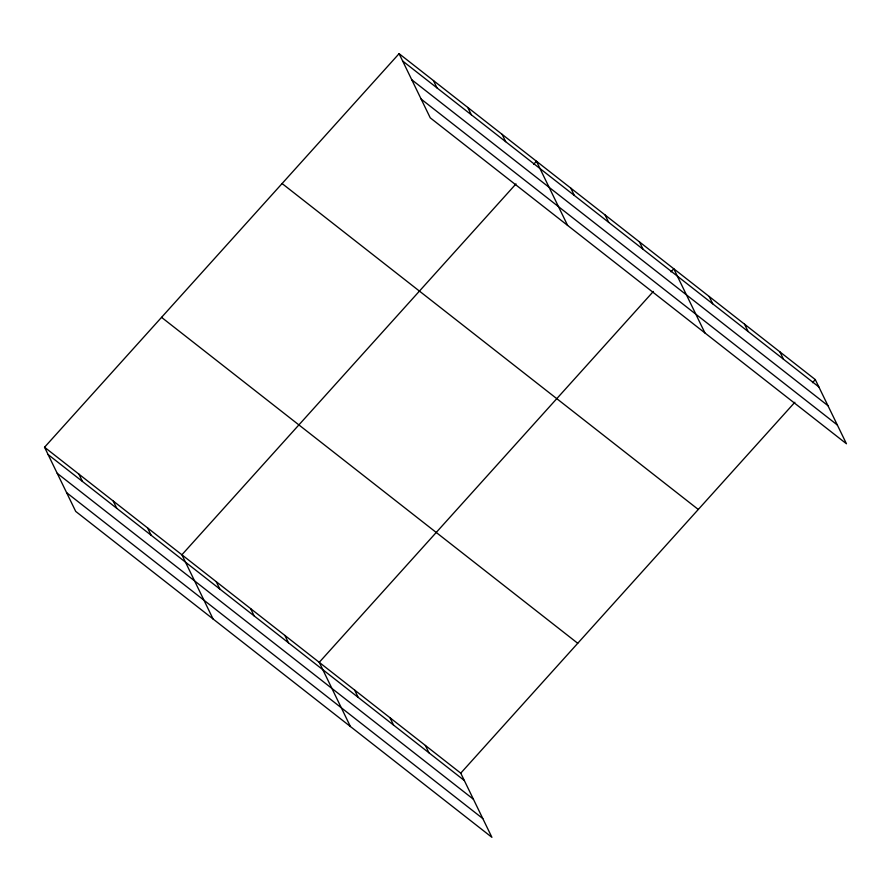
<?xml version="1.0" encoding="UTF-8"?>
<svg xmlns="http://www.w3.org/2000/svg" width="891" height="891" viewBox="0 0 891 891"><rect width="100%" height="100%" fill="white"/><g stroke="black" fill="none" stroke-linecap="round" stroke-linejoin="round"><path stroke-width="1.34" d="M44.55 447.237L460.747 773.154L491.91 837.328L75.713 511.412L44.55 447.237L399.09 53.672L815.287 379.588L846.45 443.763L430.253 117.846L399.09 53.672M516 183.902L181.898 554.781L213.06 618.967M533.642 164.312L536.427 161.226L567.6 225.401M653.348 291.457L319.245 662.336L350.408 726.521M670.99 271.866L673.774 268.77L704.937 332.956M460.747 773.154L794.861 402.264M812.503 382.685L815.287 379.588M402.643 61L818.851 386.928M411.753 79.756L827.962 405.683M421.142 99.09L837.34 425.007M282.091 183.546L698.288 509.463M161.549 317.352L577.747 643.28M48.114 454.566L464.311 780.494M57.224 473.321L473.422 799.249M66.602 492.656L482.811 818.573M779.915 351.889L783.467 359.218M744.531 324.179L748.095 331.519M709.158 296.48L712.722 303.809M639.437 241.884L643.001 249.224M605.1 214.998L608.664 222.338M570.763 188.112L574.327 195.441M502.101 134.329L505.654 141.669M467.764 107.443L471.317 114.783M433.427 80.558L436.98 87.886M425.375 745.455L428.939 752.784M390.002 717.745L393.555 725.085M354.618 690.046L358.182 697.375M284.908 635.45L288.472 642.79M250.571 608.564L254.135 615.893M216.235 581.678L219.799 589.007M147.561 527.895L151.125 535.235M113.224 501.009L116.788 508.349M78.887 474.123L82.451 481.452"/></g></svg>
